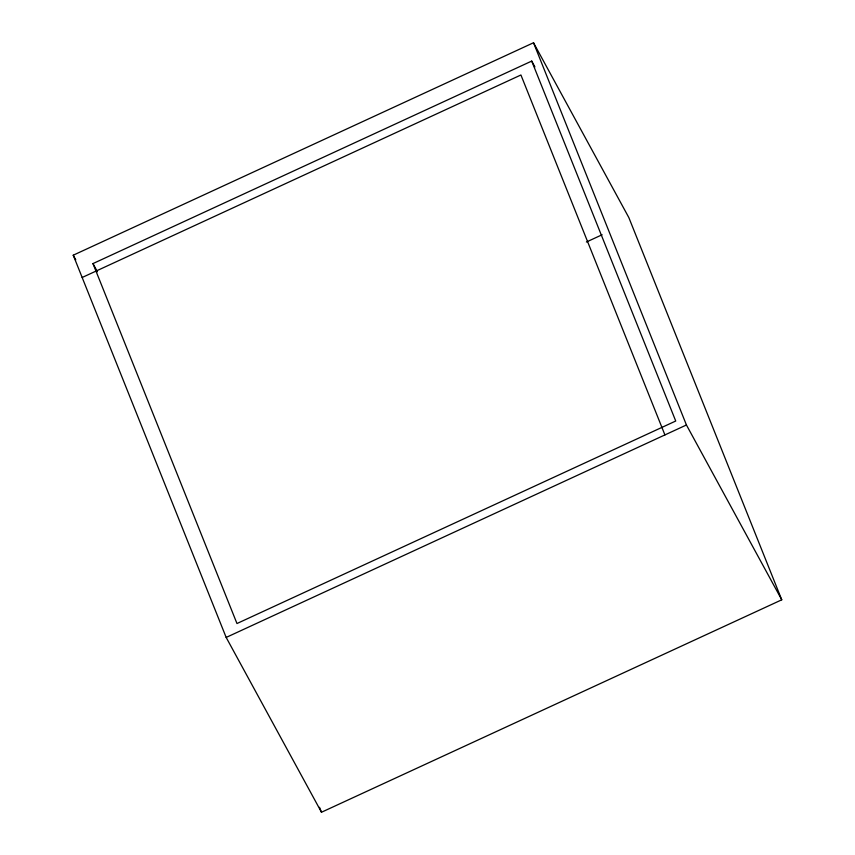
<?xml version="1.0" encoding="UTF-8"?>
<svg xmlns="http://www.w3.org/2000/svg" width="855" height="855" viewBox="0 0 855 855"><rect width="100%" height="100%" fill="white"/><g stroke="black" fill="none" stroke-linecap="round" stroke-linejoin="round"><path stroke-width="1.28" d="M73.241 255.196L533.52 42.75L628.831 217.565L781.759 599.804L321.48 812.25L226.169 637.435L73.241 255.196L75.785 259.856M531.725 61.079L675.728 421.023L236.974 623.53L92.971 263.586L531.725 61.079L534.909 66.925M82.166 277.49L520.919 74.984L664.923 434.928M586.38 242.018L602.144 234.751M226.169 637.435L686.437 424.988L781.759 599.804M92.971 263.586L97.438 271.762M533.52 42.75L686.437 424.988M319.503 807.302L321.48 812.25"/></g></svg>
